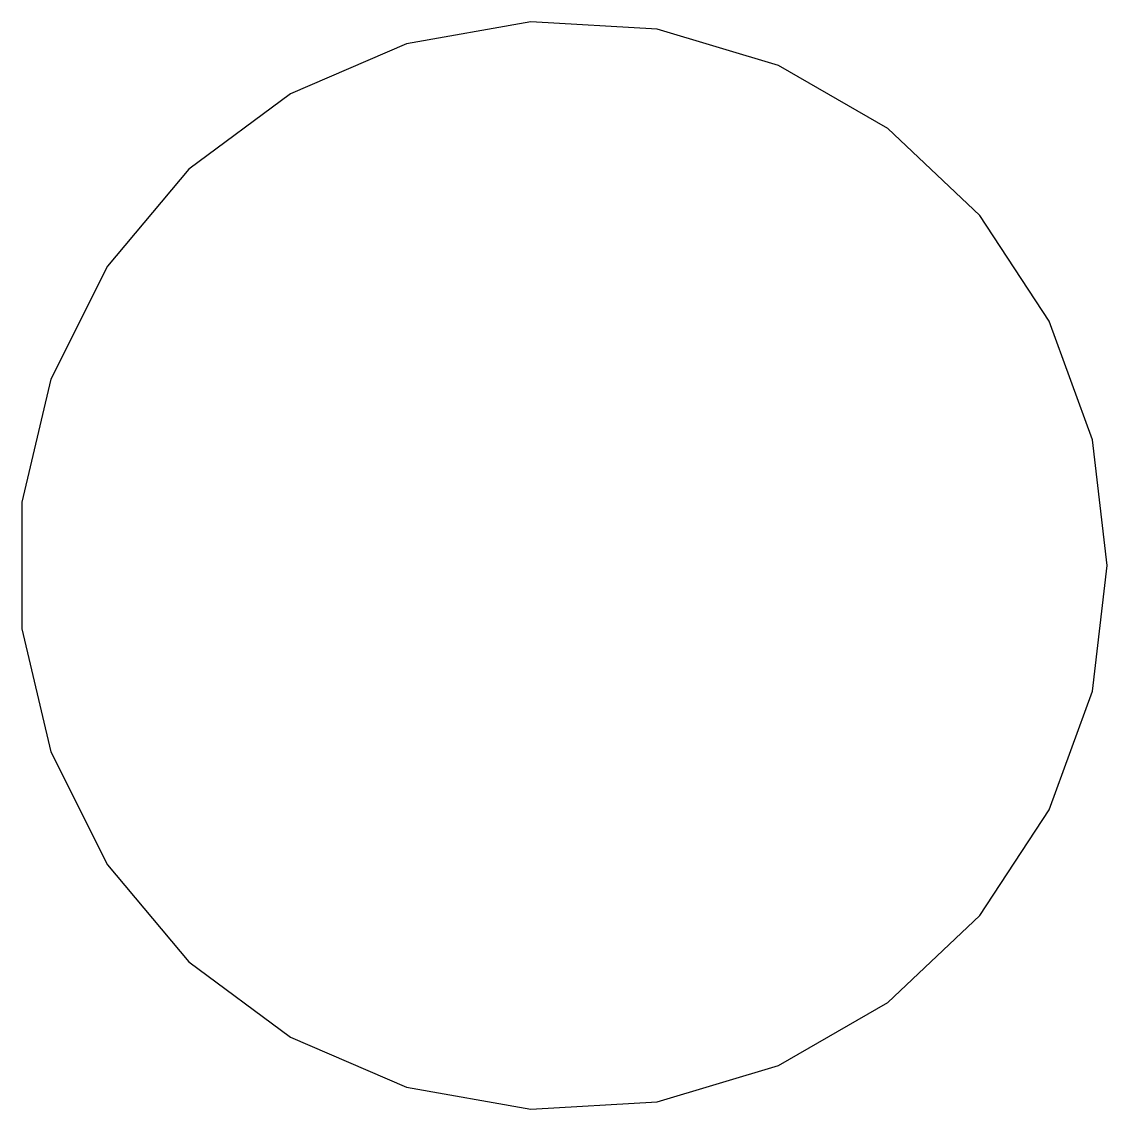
# Model space of a CAD drawing. Header units: metres. Extents: x -5 to 5, y -7 to 7.
# Drawn here: x -5.043 to -2.95, y 4.952 to 7.048 of the extents above.
import ezdxf

# ---------------------------------------------------------------- set-up
doc = ezdxf.new("R2010")
doc.units = ezdxf.units.M

msp = doc.modelspace()

# ---------------------------------------------------------------- linework, layer by layer
for p, q in [((-4.06105, 7.04822), (-4.30113, 7.00587)), ((-3.81766, 7.03404), (-4.06105, 7.04822)), ((-3.58411, 6.96413), (-3.81766, 7.03404)), ((-4.30113, 7.00587), (-4.52499, 6.90932)), ((-3.37297, 6.84222), (-3.58411, 6.96413)), ((-4.52499, 6.90932), (-4.72055, 6.76373)), ((-3.19565, 6.67493), (-3.37297, 6.84222)), ((-4.72055, 6.76373), (-4.87726, 6.57698)), ((-3.06168, 6.47124), (-3.19565, 6.67493)), ((-4.87726, 6.57698), (-4.98666, 6.35912)), ((-2.9783, 6.24214), (-3.06168, 6.47124)), ((-4.98666, 6.35912), (-5.04289, 6.12189)), ((-2.95, 6), (-2.9783, 6.24214)), ((-5.04289, 6.12189), (-5.04289, 5.8781)), ((-2.9783, 5.75784), (-2.95, 6)), ((-5.04289, 5.8781), (-4.98666, 5.64087)), ((-3.06168, 5.52875), (-2.9783, 5.75784)), ((-4.98666, 5.64087), (-4.87726, 5.423)), ((-3.19565, 5.32506), (-3.06168, 5.52875)), ((-4.87726, 5.423), (-4.72055, 5.23625)), ((-3.37297, 5.15776), (-3.19565, 5.32506)), ((-4.72055, 5.23625), (-4.52499, 5.09067)), ((-3.58411, 5.03586), (-3.37297, 5.15776)), ((-4.52499, 5.09067), (-4.30113, 4.99411)), ((-3.81766, 4.96594), (-3.58411, 5.03586)), ((-4.30113, 4.99411), (-4.06105, 4.95177)), ((-4.06105, 4.95177), (-3.81766, 4.96594))]:
    msp.add_line(p, q)

doc.saveas('drawing.dxf')
